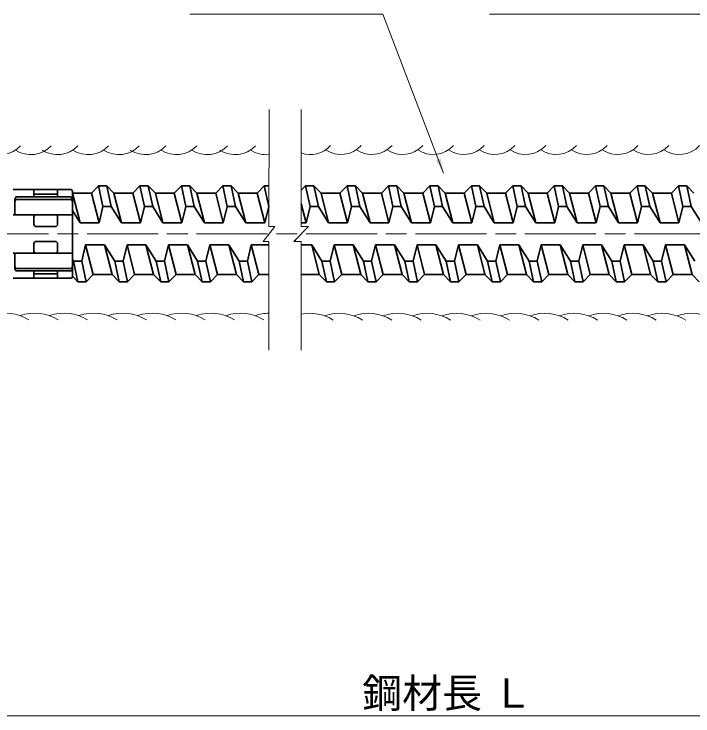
# Model space of a CAD drawing. Units: millimetres at full size, sheet at 1:2; details may follow other scales. Extents: x 1950 to 3632, y 944 to 2132.
# Drawn here: x 2665.8 to 2895.2, y 1641.6 to 1879 of the extents above; entities that cross this region are included whole.
import ezdxf
from ezdxf.enums import TextEntityAlignment as Align

# ---------------------------------------------------------------- set-up
doc = ezdxf.new("R2010")
doc.units = ezdxf.units.MM
doc.header["$LTSCALE"] = 2
doc.linetypes.add('CHAIN', pattern=[18.5, 12, -1.5, 3.5, -1.5])
for name, color, linetype, lineweight in [('1外形線', 7, 'Continuous', 35), ('2 細い実線', 3, 'Continuous', 20), ('4中心線', 1, 'CHAIN', 15), ('6寸法線', 4, 'Continuous', 18)]:
    doc.layers.add(name, color=color, linetype=linetype, lineweight=lineweight)
doc.styles.add('ＭＳ Ｐゴシック', font='')
doc.styles.get('ＭＳ Ｐゴシック').set_extended_font_data('MS PGothic')

# ---------------------------------------------------------------- blocks, each defined once
blk = doc.blocks.new('filled_arrow')
at = {"color": 0, "linetype": 'Continuous', "lineweight": -2}
blk.add_solid([(7.5, 1.25), (0, 0), (7.5, -1.25)], dxfattribs=at)

msp = doc.modelspace()

# ---------------------------------------------------------------- linework, layer by layer
at = {"layer": '1外形線'}
for p, q in [((2694.345, 1820.907), (2691.945, 1818.507)), ((2694.345, 1820.907), (2695.846, 1813.956)), ((2694.345, 1820.907), (2697.145, 1820.907)), ((2697.145, 1820.907), (2698.646, 1813.956)), ((2697.145, 1820.907), (2699.545, 1818.507)), ((2708.345, 1820.907), (2705.945, 1818.507)), ((2708.345, 1820.907), (2709.846, 1813.956)), ((2708.345, 1820.907), (2711.145, 1820.907)), ((2711.145, 1820.907), (2712.646, 1813.956)), ((2711.145, 1820.907), (2713.545, 1818.507)), ((2722.345, 1820.907), (2719.945, 1818.507)), ((2722.345, 1820.907), (2723.846, 1813.956)), ((2722.345, 1820.907), (2725.145, 1820.907)), ((2725.145, 1820.907), (2726.646, 1813.956)), ((2725.145, 1820.907), (2727.545, 1818.507)), ((2736.345, 1820.907), (2733.945, 1818.507)), ((2736.345, 1820.907), (2737.846, 1813.956)), ((2736.345, 1820.907), (2739.145, 1820.907)), ((2739.145, 1820.907), (2740.646, 1813.956)), ((2739.145, 1820.907), (2741.545, 1818.507)), ((2750.345, 1820.907), (2747.945, 1818.507)), ((2750.345, 1820.907), (2751.846, 1813.956)), ((2750.345, 1820.907), (2751.955, 1820.907)), ((2764.345, 1820.907), (2762.86, 1819.423)), ((2764.345, 1820.907), (2765.846, 1813.956)), ((2764.345, 1820.907), (2767.145, 1820.907)), ((2767.145, 1820.907), (2768.646, 1813.956)), ((2767.145, 1820.907), (2769.545, 1818.507)), ((2778.345, 1820.907), (2775.945, 1818.507)), ((2778.345, 1820.907), (2781.145, 1820.907)), ((2778.345, 1820.907), (2779.846, 1813.956)), ((2781.145, 1820.907), (2783.545, 1818.507)), ((2781.145, 1820.907), (2782.646, 1813.956)), ((2792.345, 1820.907), (2789.945, 1818.507)), ((2792.345, 1820.907), (2795.145, 1820.907)), ((2792.345, 1820.907), (2793.846, 1813.956)), ((2795.145, 1820.907), (2797.545, 1818.507)), ((2795.145, 1820.907), (2796.646, 1813.956)), ((2806.345, 1820.907), (2803.945, 1818.507)), ((2806.345, 1820.907), (2807.846, 1813.956)), ((2806.345, 1820.907), (2809.145, 1820.907)), ((2809.145, 1820.907), (2810.646, 1813.956)), ((2809.145, 1820.907), (2811.545, 1818.507)), ((2820.345, 1820.907), (2817.945, 1818.507)), ((2820.345, 1820.907), (2821.846, 1813.956)), ((2820.345, 1820.907), (2823.145, 1820.907)), ((2823.145, 1820.907), (2824.646, 1813.956)), ((2823.145, 1820.907), (2825.545, 1818.507)), ((2834.345, 1820.907), (2831.945, 1818.507)), ((2834.345, 1820.907), (2835.846, 1813.956)), ((2834.345, 1820.907), (2837.145, 1820.907)), ((2837.145, 1820.907), (2838.646, 1813.956)), ((2837.145, 1820.907), (2839.545, 1818.507)), ((2848.345, 1820.907), (2845.945, 1818.507)), ((2848.345, 1820.907), (2849.846, 1813.956)), ((2848.345, 1820.907), (2851.145, 1820.907)), ((2851.145, 1820.907), (2852.646, 1813.956)), ((2851.145, 1820.907), (2853.545, 1818.507)), ((2862.345, 1820.907), (2859.945, 1818.507)), ((2862.345, 1820.907), (2863.846, 1813.956)), ((2862.345, 1820.907), (2865.145, 1820.907)), ((2865.145, 1820.907), (2866.646, 1813.956)), ((2865.145, 1820.907), (2867.545, 1818.507)), ((2876.345, 1820.907), (2873.945, 1818.507)), ((2876.345, 1820.907), (2877.846, 1813.956)), ((2876.345, 1820.907), (2879.145, 1820.907)), ((2879.145, 1820.907), (2880.646, 1813.956)), ((2879.145, 1820.907), (2881.545, 1818.507)), ((2890.345, 1820.907), (2887.945, 1818.507)), ((2890.345, 1820.907), (2891.846, 1813.956)), ((2890.345, 1820.907), (2893.145, 1820.907)), ((2893.145, 1820.907), (2894.646, 1813.956)), ((2893.145, 1820.907), (2895.545, 1818.507)), ((2665.512, 1819.661), (2685.012, 1819.661)), ((2672.512, 1819.661), (2672.512, 1817.161)), ((2680.512, 1819.661), (2680.512, 1817.161)), ((2685.512, 1819.161), (2685.512, 1790.161)), ((2685.512, 1818.54), (2685.545, 1818.507)), ((2685.545, 1818.507), (2688.111, 1808.388)), ((2685.545, 1818.507), (2691.945, 1818.507)), ((2691.945, 1818.507), (2694.511, 1808.388)), ((2699.545, 1818.507), (2702.111, 1808.388)), ((2699.545, 1818.507), (2705.945, 1818.507)), ((2705.945, 1818.507), (2708.511, 1808.388)), ((2713.545, 1818.507), (2716.111, 1808.388)), ((2713.545, 1818.507), (2719.945, 1818.507)), ((2719.945, 1818.507), (2722.511, 1808.388)), ((2727.545, 1818.507), (2730.111, 1808.388)), ((2727.545, 1818.507), (2733.945, 1818.507)), ((2733.945, 1818.507), (2736.511, 1808.388)), ((2741.545, 1818.507), (2744.111, 1808.388)), ((2741.545, 1818.507), (2747.945, 1818.507)), ((2747.945, 1818.507), (2750.511, 1808.388)), ((2769.545, 1818.507), (2772.111, 1808.388)), ((2769.545, 1818.507), (2775.945, 1818.507)), ((2775.945, 1818.507), (2778.511, 1808.388)), ((2783.545, 1818.507), (2789.945, 1818.507)), ((2783.545, 1818.507), (2786.111, 1808.388)), ((2789.945, 1818.507), (2792.511, 1808.388)), ((2797.545, 1818.507), (2800.111, 1808.388)), ((2797.545, 1818.507), (2803.945, 1818.507)), ((2803.945, 1818.507), (2806.511, 1808.388)), ((2811.545, 1818.507), (2814.111, 1808.388)), ((2811.545, 1818.507), (2817.945, 1818.507)), ((2817.945, 1818.507), (2820.511, 1808.388)), ((2825.545, 1818.507), (2828.111, 1808.388)), ((2825.545, 1818.507), (2831.945, 1818.507)), ((2831.945, 1818.507), (2834.511, 1808.388)), ((2839.545, 1818.507), (2842.111, 1808.388)), ((2839.545, 1818.507), (2845.945, 1818.507)), ((2845.945, 1818.507), (2848.511, 1808.388)), ((2853.545, 1818.507), (2856.111, 1808.388)), ((2853.545, 1818.507), (2859.945, 1818.507)), ((2859.945, 1818.507), (2862.511, 1808.388)), ((2867.545, 1818.507), (2870.111, 1808.388)), ((2867.545, 1818.507), (2873.945, 1818.507)), ((2873.945, 1818.507), (2876.511, 1808.388)), ((2881.545, 1818.507), (2884.111, 1808.388)), ((2881.545, 1818.507), (2887.945, 1818.507)), ((2887.945, 1818.507), (2890.511, 1808.388)), ((2666.05, 1816.361), (2666.05, 1811.161)), ((2666.312, 1817.161), (2684.712, 1817.161)), ((2666.312, 1816.361), (2684.712, 1816.361)), ((2672.512, 1818.161), (2680.512, 1818.161)), ((2695.846, 1813.956), (2694.511, 1808.388)), ((2695.846, 1813.956), (2698.646, 1813.956)), ((2698.646, 1813.956), (2702.111, 1808.388)), ((2709.846, 1813.956), (2708.511, 1808.388)), ((2709.846, 1813.956), (2712.646, 1813.956)), ((2712.646, 1813.956), (2716.111, 1808.388)), ((2723.846, 1813.956), (2722.511, 1808.388)), ((2723.846, 1813.956), (2726.646, 1813.956)), ((2726.646, 1813.956), (2730.111, 1808.388)), ((2737.846, 1813.956), (2736.511, 1808.388)), ((2737.846, 1813.956), (2740.646, 1813.956)), ((2740.646, 1813.956), (2744.111, 1808.388)), ((2751.846, 1813.956), (2750.511, 1808.388)), ((2751.846, 1813.956), (2751.955, 1813.956)), ((2762.86, 1814.898), (2764.511, 1808.388)), ((2765.846, 1813.956), (2764.511, 1808.388)), ((2765.846, 1813.956), (2768.646, 1813.956)), ((2768.646, 1813.956), (2772.111, 1808.388)), ((2779.846, 1813.956), (2778.511, 1808.388)), ((2779.846, 1813.956), (2782.646, 1813.956)), ((2782.646, 1813.956), (2786.111, 1808.388)), ((2793.846, 1813.956), (2792.511, 1808.388)), ((2793.846, 1813.956), (2796.646, 1813.956)), ((2796.646, 1813.956), (2800.111, 1808.388)), ((2807.846, 1813.956), (2806.511, 1808.388)), ((2807.846, 1813.956), (2810.646, 1813.956)), ((2810.646, 1813.956), (2814.111, 1808.388)), ((2821.846, 1813.956), (2820.511, 1808.388)), ((2821.846, 1813.956), (2824.646, 1813.956)), ((2824.646, 1813.956), (2828.111, 1808.388)), ((2835.846, 1813.956), (2834.511, 1808.388)), ((2835.846, 1813.956), (2838.646, 1813.956)), ((2838.646, 1813.956), (2842.111, 1808.388)), ((2849.846, 1813.956), (2848.511, 1808.388)), ((2849.846, 1813.956), (2852.646, 1813.956)), ((2852.646, 1813.956), (2856.111, 1808.388)), ((2863.846, 1813.956), (2862.511, 1808.388)), ((2863.846, 1813.956), (2866.646, 1813.956)), ((2866.646, 1813.956), (2870.111, 1808.388)), ((2877.846, 1813.956), (2876.511, 1808.388)), ((2877.846, 1813.956), (2880.646, 1813.956)), ((2880.646, 1813.956), (2884.111, 1808.388)), ((2891.846, 1813.956), (2890.511, 1808.388)), ((2891.846, 1813.956), (2894.646, 1813.956)), ((2894.646, 1813.956), (2898.111, 1808.388)), ((2685.512, 1812.566), (2688.111, 1808.388)), ((2665.512, 1811.161), (2685.512, 1811.161)), ((2672.512, 1810.361), (2672.512, 1807.961)), ((2673.312, 1811.161), (2679.712, 1811.161)), ((2680.512, 1810.361), (2680.512, 1807.961)), ((2673.312, 1807.161), (2679.712, 1807.161)), ((2688.111, 1808.388), (2694.511, 1808.388)), ((2702.111, 1808.388), (2708.511, 1808.388)), ((2716.111, 1808.388), (2722.511, 1808.388)), ((2730.111, 1808.388), (2736.511, 1808.388)), ((2744.111, 1808.388), (2750.511, 1808.388)), ((2762.86, 1808.388), (2764.511, 1808.388)), ((2772.111, 1808.388), (2778.511, 1808.388)), ((2786.111, 1808.388), (2792.511, 1808.388)), ((2800.111, 1808.388), (2806.511, 1808.388)), ((2814.111, 1808.388), (2820.511, 1808.388)), ((2828.111, 1808.388), (2834.511, 1808.388)), ((2842.111, 1808.388), (2848.511, 1808.388)), ((2856.111, 1808.388), (2862.511, 1808.388)), ((2870.111, 1808.388), (2876.511, 1808.388)), ((2884.111, 1808.388), (2890.511, 1808.388)), ((2673.312, 1802.161), (2679.712, 1802.161)), ((2760.863, 1802.138), (2760.824, 1802.604)), ((2672.512, 1798.961), (2672.512, 1801.361)), ((2680.512, 1798.961), (2680.512, 1801.361)), ((2688.643, 1795.458), (2689.978, 1801.026)), ((2689.978, 1801.026), (2692.545, 1790.907)), ((2689.978, 1801.026), (2696.378, 1801.026)), ((2696.378, 1801.026), (2698.945, 1790.907)), ((2699.843, 1795.458), (2696.378, 1801.026)), ((2702.643, 1795.458), (2703.978, 1801.026)), ((2703.978, 1801.026), (2706.545, 1790.907)), ((2703.978, 1801.026), (2710.378, 1801.026)), ((2713.843, 1795.458), (2710.378, 1801.026)), ((2710.378, 1801.026), (2712.945, 1790.907)), ((2716.643, 1795.458), (2717.978, 1801.026)), ((2717.978, 1801.026), (2720.545, 1790.907)), ((2717.978, 1801.026), (2724.378, 1801.026)), ((2727.843, 1795.458), (2724.378, 1801.026)), ((2724.378, 1801.026), (2726.945, 1790.907)), ((2730.643, 1795.458), (2731.978, 1801.026)), ((2731.978, 1801.026), (2734.545, 1790.907)), ((2731.978, 1801.026), (2738.378, 1801.026)), ((2741.843, 1795.458), (2738.378, 1801.026)), ((2738.378, 1801.026), (2740.945, 1790.907)), ((2744.643, 1795.458), (2745.978, 1801.026)), ((2745.978, 1801.026), (2748.545, 1790.907)), ((2745.978, 1801.026), (2751.954, 1801.026)), ((2762.86, 1801.026), (2766.378, 1801.026)), ((2769.843, 1795.458), (2766.378, 1801.026)), ((2766.378, 1801.026), (2768.945, 1790.907)), ((2772.643, 1795.458), (2773.978, 1801.026)), ((2773.978, 1801.026), (2776.545, 1790.907)), ((2773.978, 1801.026), (2780.378, 1801.026)), ((2783.843, 1795.458), (2780.378, 1801.026)), ((2780.378, 1801.026), (2782.945, 1790.907)), ((2786.643, 1795.458), (2787.978, 1801.026)), ((2787.978, 1801.026), (2790.545, 1790.907)), ((2787.978, 1801.026), (2794.378, 1801.026)), ((2797.843, 1795.458), (2794.378, 1801.026)), ((2794.378, 1801.026), (2796.945, 1790.907)), ((2800.643, 1795.458), (2801.978, 1801.026)), ((2801.978, 1801.026), (2804.545, 1790.907)), ((2801.978, 1801.026), (2808.378, 1801.026)), ((2811.843, 1795.458), (2808.378, 1801.026)), ((2808.378, 1801.026), (2810.945, 1790.907)), ((2814.643, 1795.458), (2815.978, 1801.026)), ((2815.978, 1801.026), (2818.545, 1790.907)), ((2815.978, 1801.026), (2822.378, 1801.026)), ((2825.843, 1795.458), (2822.378, 1801.026)), ((2822.378, 1801.026), (2824.945, 1790.907)), ((2828.643, 1795.458), (2829.978, 1801.026)), ((2829.978, 1801.026), (2832.545, 1790.907)), ((2829.978, 1801.026), (2836.378, 1801.026)), ((2839.843, 1795.458), (2836.378, 1801.026)), ((2836.378, 1801.026), (2838.945, 1790.907)), ((2842.643, 1795.458), (2843.978, 1801.026)), ((2843.978, 1801.026), (2846.545, 1790.907)), ((2843.978, 1801.026), (2850.378, 1801.026)), ((2850.378, 1801.026), (2852.945, 1790.907)), ((2853.843, 1795.458), (2850.378, 1801.026)), ((2856.643, 1795.458), (2857.978, 1801.026)), ((2857.978, 1801.026), (2860.545, 1790.907)), ((2857.978, 1801.026), (2864.378, 1801.026)), ((2867.843, 1795.458), (2864.378, 1801.026)), ((2864.378, 1801.026), (2866.945, 1790.907)), ((2870.643, 1795.458), (2871.978, 1801.026)), ((2871.978, 1801.026), (2874.545, 1790.907)), ((2871.978, 1801.026), (2878.378, 1801.026)), ((2881.843, 1795.458), (2878.378, 1801.026)), ((2878.378, 1801.026), (2880.945, 1790.907)), ((2884.643, 1795.458), (2885.978, 1801.026)), ((2885.978, 1801.026), (2888.545, 1790.907)), ((2885.978, 1801.026), (2892.378, 1801.026)), ((2895.843, 1795.458), (2892.378, 1801.026)), ((2892.378, 1801.026), (2894.945, 1790.907)), ((2665.512, 1798.161), (2685.512, 1798.161)), ((2666.05, 1792.961), (2666.05, 1798.161)), ((2673.312, 1798.161), (2679.712, 1798.161)), ((2685.843, 1795.458), (2685.512, 1795.99)), ((2685.843, 1795.458), (2688.643, 1795.458)), ((2685.843, 1795.458), (2687.345, 1788.507)), ((2688.643, 1795.458), (2690.145, 1788.507)), ((2699.843, 1795.458), (2701.345, 1788.507)), ((2699.843, 1795.458), (2702.643, 1795.458)), ((2702.643, 1795.458), (2704.145, 1788.507)), ((2713.843, 1795.458), (2716.643, 1795.458)), ((2713.843, 1795.458), (2715.345, 1788.507)), ((2716.643, 1795.458), (2718.145, 1788.507)), ((2727.843, 1795.458), (2730.643, 1795.458)), ((2727.843, 1795.458), (2729.345, 1788.507)), ((2730.643, 1795.458), (2732.145, 1788.507)), ((2741.843, 1795.458), (2744.643, 1795.458)), ((2741.843, 1795.458), (2743.345, 1788.507)), ((2744.643, 1795.458), (2746.145, 1788.507)), ((2769.843, 1795.458), (2772.643, 1795.458)), ((2769.843, 1795.458), (2771.345, 1788.507)), ((2772.643, 1795.458), (2774.145, 1788.507)), ((2783.843, 1795.458), (2786.643, 1795.458)), ((2783.843, 1795.458), (2785.345, 1788.507)), ((2786.643, 1795.458), (2788.145, 1788.507)), ((2797.843, 1795.458), (2800.643, 1795.458)), ((2797.843, 1795.458), (2799.345, 1788.507)), ((2800.643, 1795.458), (2802.145, 1788.507)), ((2811.843, 1795.458), (2814.643, 1795.458)), ((2811.843, 1795.458), (2813.345, 1788.507)), ((2814.643, 1795.458), (2816.145, 1788.507)), ((2825.843, 1795.458), (2828.643, 1795.458)), ((2825.843, 1795.458), (2827.345, 1788.507)), ((2828.643, 1795.458), (2830.145, 1788.507)), ((2839.843, 1795.458), (2842.643, 1795.458)), ((2839.843, 1795.458), (2841.345, 1788.507)), ((2842.643, 1795.458), (2844.145, 1788.507)), ((2853.843, 1795.458), (2855.345, 1788.507)), ((2853.843, 1795.458), (2856.643, 1795.458)), ((2856.643, 1795.458), (2858.145, 1788.507)), ((2867.843, 1795.458), (2870.643, 1795.458)), ((2867.843, 1795.458), (2869.345, 1788.507)), ((2870.643, 1795.458), (2872.145, 1788.507)), ((2881.843, 1795.458), (2884.643, 1795.458)), ((2881.843, 1795.458), (2883.345, 1788.507)), ((2884.643, 1795.458), (2886.145, 1788.507)), ((2666.312, 1792.961), (2684.712, 1792.961)), ((2666.312, 1792.161), (2684.712, 1792.161)), ((2672.512, 1792.161), (2672.512, 1789.661)), ((2672.512, 1791.161), (2680.512, 1791.161)), ((2680.512, 1792.161), (2680.512, 1789.661)), ((2687.345, 1788.507), (2685.512, 1790.34)), ((2690.145, 1788.507), (2692.545, 1790.907)), ((2692.545, 1790.907), (2698.945, 1790.907)), ((2701.345, 1788.507), (2698.945, 1790.907)), ((2704.145, 1788.507), (2706.545, 1790.907)), ((2706.545, 1790.907), (2712.945, 1790.907)), ((2715.345, 1788.507), (2712.945, 1790.907)), ((2718.145, 1788.507), (2720.545, 1790.907)), ((2720.545, 1790.907), (2726.945, 1790.907)), ((2729.345, 1788.507), (2726.945, 1790.907)), ((2732.145, 1788.507), (2734.545, 1790.907)), ((2734.545, 1790.907), (2740.945, 1790.907)), ((2743.345, 1788.507), (2740.945, 1790.907)), ((2746.145, 1788.507), (2748.545, 1790.907)), ((2748.545, 1790.907), (2751.954, 1790.907)), ((2762.859, 1790.907), (2768.945, 1790.907)), ((2771.345, 1788.507), (2768.945, 1790.907)), ((2774.145, 1788.507), (2776.545, 1790.907)), ((2776.545, 1790.907), (2782.945, 1790.907)), ((2785.345, 1788.507), (2782.945, 1790.907)), ((2788.145, 1788.507), (2790.545, 1790.907)), ((2790.545, 1790.907), (2796.945, 1790.907)), ((2799.345, 1788.507), (2796.945, 1790.907)), ((2802.145, 1788.507), (2804.545, 1790.907)), ((2804.545, 1790.907), (2810.945, 1790.907)), ((2813.345, 1788.507), (2810.945, 1790.907)), ((2816.145, 1788.507), (2818.545, 1790.907)), ((2818.545, 1790.907), (2824.945, 1790.907)), ((2827.345, 1788.507), (2824.945, 1790.907)), ((2830.145, 1788.507), (2832.545, 1790.907)), ((2832.545, 1790.907), (2838.945, 1790.907)), ((2841.345, 1788.507), (2838.945, 1790.907)), ((2844.145, 1788.507), (2846.545, 1790.907)), ((2846.545, 1790.907), (2852.945, 1790.907)), ((2855.345, 1788.507), (2852.945, 1790.907)), ((2858.145, 1788.507), (2860.545, 1790.907)), ((2860.545, 1790.907), (2866.945, 1790.907)), ((2869.345, 1788.507), (2866.945, 1790.907)), ((2872.145, 1788.507), (2874.545, 1790.907)), ((2874.545, 1790.907), (2880.945, 1790.907)), ((2883.345, 1788.507), (2880.945, 1790.907)), ((2886.145, 1788.507), (2888.545, 1790.907)), ((2888.545, 1790.907), (2894.945, 1790.907)), ((2897.345, 1788.507), (2894.945, 1790.907)), ((2665.512, 1789.661), (2685.012, 1789.661)), ((2687.345, 1788.507), (2690.145, 1788.507)), ((2701.345, 1788.507), (2704.145, 1788.507)), ((2715.345, 1788.507), (2718.145, 1788.507)), ((2729.345, 1788.507), (2732.145, 1788.507)), ((2743.345, 1788.507), (2746.145, 1788.507)), ((2771.345, 1788.507), (2774.145, 1788.507)), ((2785.345, 1788.507), (2788.145, 1788.507)), ((2799.345, 1788.507), (2802.145, 1788.507)), ((2813.345, 1788.507), (2816.145, 1788.507)), ((2827.345, 1788.507), (2830.145, 1788.507)), ((2841.345, 1788.507), (2844.145, 1788.507)), ((2855.345, 1788.507), (2858.145, 1788.507)), ((2869.345, 1788.507), (2872.145, 1788.507)), ((2883.345, 1788.507), (2886.145, 1788.507))]:
    msp.add_line(p, q, dxfattribs=at)
for centre, radius, start, end in [((2685.012, 1819.161), 0.5, 0, 90), ((2666.85, 1816.361), 0.8, 90, 180), ((2666.85, 1815.561), 0.8, 90, 180), ((2684.712, 1816.361), 0.8, 0, 90), ((2684.712, 1815.561), 0.8, 0, 90), ((2673.312, 1810.361), 0.8, 90, 180), ((2679.712, 1810.361), 0.8, 0, 90), ((2673.312, 1807.961), 0.8, 180, 270), ((2679.712, 1807.961), 0.8, 270, 0), ((2673.312, 1801.361), 0.8, 90, 180), ((2679.712, 1801.361), 0.8, 0, 90), ((2673.312, 1798.961), 0.8, 180, 270), ((2679.712, 1798.961), 0.8, 270, 0), ((2666.85, 1793.761), 0.8, 180, 270), ((2666.85, 1792.961), 0.8, 180, 270), ((2684.712, 1793.761), 0.8, 270, 0), ((2684.712, 1792.961), 0.8, 270, 0), ((2685.012, 1790.161), 0.5, 270, 0)]:
    msp.add_arc(centre, radius, start, end, dxfattribs=at)
at = {"layer": '2 細い実線'}
for p, q in [((2751.956, 1846.794), (2751.954, 1807.154)), ((2762.861, 1846.794), (2762.86, 1807.154)), ((2749.954, 1802.138), (2753.954, 1807.155)), ((2751.954, 1807.154), (2753.954, 1807.155)), ((2760.36, 1802.138), (2765.36, 1807.154)), ((2762.86, 1807.154), (2765.36, 1807.154)), ((2751.954, 1802.138), (2749.954, 1802.138)), ((2751.953, 1765.347), (2751.954, 1802.138)), ((2762.86, 1802.138), (2760.36, 1802.138)), ((2762.859, 1765.347), (2762.86, 1802.138))]:
    msp.add_line(p, q, dxfattribs=at)
for centre, radius, start, end in [((2661.081, 1840.84), 9.363, 236.29836, 317.16495), ((2671.471, 1840.84), 9.363, 236.29836, 317.16495), ((2680.481, 1840.839), 9.363, 236.29836, 317.16495), ((2690.871, 1840.838), 9.363, 236.29836, 317.16495), ((2701.261, 1840.838), 9.363, 236.29836, 317.16495), ((2710.271, 1840.836), 9.363, 236.29836, 317.16495), ((2720.661, 1840.836), 9.363, 236.29836, 317.16495), ((2731.051, 1840.835), 9.363, 236.29836, 317.16495), ((2740.521, 1840.834), 9.363, 236.29836, 317.16495), ((2750.911, 1840.833), 9.363, 236.29836, 276.39753), ((2765.892, 1840.897), 9.363, 250.70281, 317.16495), ((2776.282, 1840.896), 9.363, 236.29836, 317.16495), ((2786.672, 1840.896), 9.363, 236.29836, 317.16495), ((2797.062, 1840.895), 9.363, 236.29836, 317.16495), ((2807.452, 1840.895), 9.363, 236.29836, 317.16495), ((2817.842, 1840.894), 9.363, 236.29836, 317.16495), ((2828.232, 1840.894), 9.363, 236.29836, 317.16495), ((2838.622, 1840.893), 9.363, 236.29836, 317.16495), ((2849.012, 1840.893), 9.363, 236.29836, 317.16495), ((2859.402, 1840.893), 9.363, 236.29836, 317.16495), ((2869.792, 1840.892), 9.363, 236.29836, 317.16495), ((2880.182, 1840.891), 9.363, 236.29836, 317.16495), ((2890.572, 1840.891), 9.363, 236.29836, 317.16495), ((2662.873, 1762.934), 14.948, 58.00506, 109.39786), ((2672.803, 1762.933), 14.948, 58.00506, 109.39786), ((2682.733, 1762.932), 14.948, 58.00506, 109.39786), ((2692.663, 1762.931), 14.948, 58.00506, 109.39786), ((2702.593, 1762.931), 14.948, 58.00506, 109.39786), ((2712.523, 1762.93), 14.948, 58.00506, 109.39786), ((2722.453, 1762.929), 14.948, 58.00506, 109.39786), ((2732.383, 1762.928), 14.948, 58.00506, 109.39786), ((2742.313, 1762.927), 14.948, 58.00506, 109.39786), ((2752.243, 1762.926), 14.948, 91.10772, 109.39786), ((2765.703, 1762.873), 14.948, 58.00506, 100.96483), ((2775.633, 1762.873), 14.948, 58.00506, 109.39786), ((2785.563, 1762.874), 14.948, 58.00506, 109.39786), ((2795.494, 1762.874), 14.948, 58.00506, 109.39786), ((2805.424, 1762.874), 14.948, 58.00506, 109.39786), ((2815.354, 1762.874), 14.948, 58.00506, 109.39786), ((2825.284, 1762.873), 14.948, 58.00506, 109.39786), ((2835.214, 1762.874), 14.948, 58.00506, 109.39786), ((2845.144, 1762.873), 14.948, 58.00506, 109.39786), ((2855.074, 1762.873), 14.948, 58.00506, 109.39786), ((2865.004, 1762.873), 14.948, 58.00506, 109.39786), ((2874.934, 1762.873), 14.948, 58.00506, 109.39786), ((2884.864, 1762.872), 14.948, 58.00506, 109.39786), ((2894.794, 1762.872), 14.948, 58.00506, 109.39786)]:
    msp.add_arc(centre, radius, start, end, dxfattribs=at)
at = {"layer": '4中心線'}
msp.add_line((3528.467, 1804.661), (2136.53, 1804.661), dxfattribs=at)
at = {"layer": '6寸法線'}
msp.add_line((2164.771, 1641.647), (3472.745, 1641.647), dxfattribs=at)
for points in [[(2810.935, 1825.234), (2809.158, 1829.907), (2790.475, 1879.037), (2725.226, 1879.037)], [(2998.429, 1820.698), (2996.652, 1825.371), (2976.244, 1879.037), (2826.513, 1879.037)]]:
    msp.add_lwpolyline(points, dxfattribs=at)

# ---------------------------------------------------------------- block references
at = {"layer": '6寸法線', "xscale": 0.667, "yscale": 0.667, "rotation": 110.8}
msp.add_blockref('filled_arrow', (2810.935, 1825.234), dxfattribs=at)

# ---------------------------------------------------------------- texts
at = {"layer": '6寸法線', "style": 'ＭＳ Ｐゴシック'}
msp.add_text('鋼材長 Ｌ', height=9.897, dxfattribs=at).set_placement((2812.253, 1649.379), align=Align.MIDDLE_CENTER)

doc.saveas('drawing.dxf')
